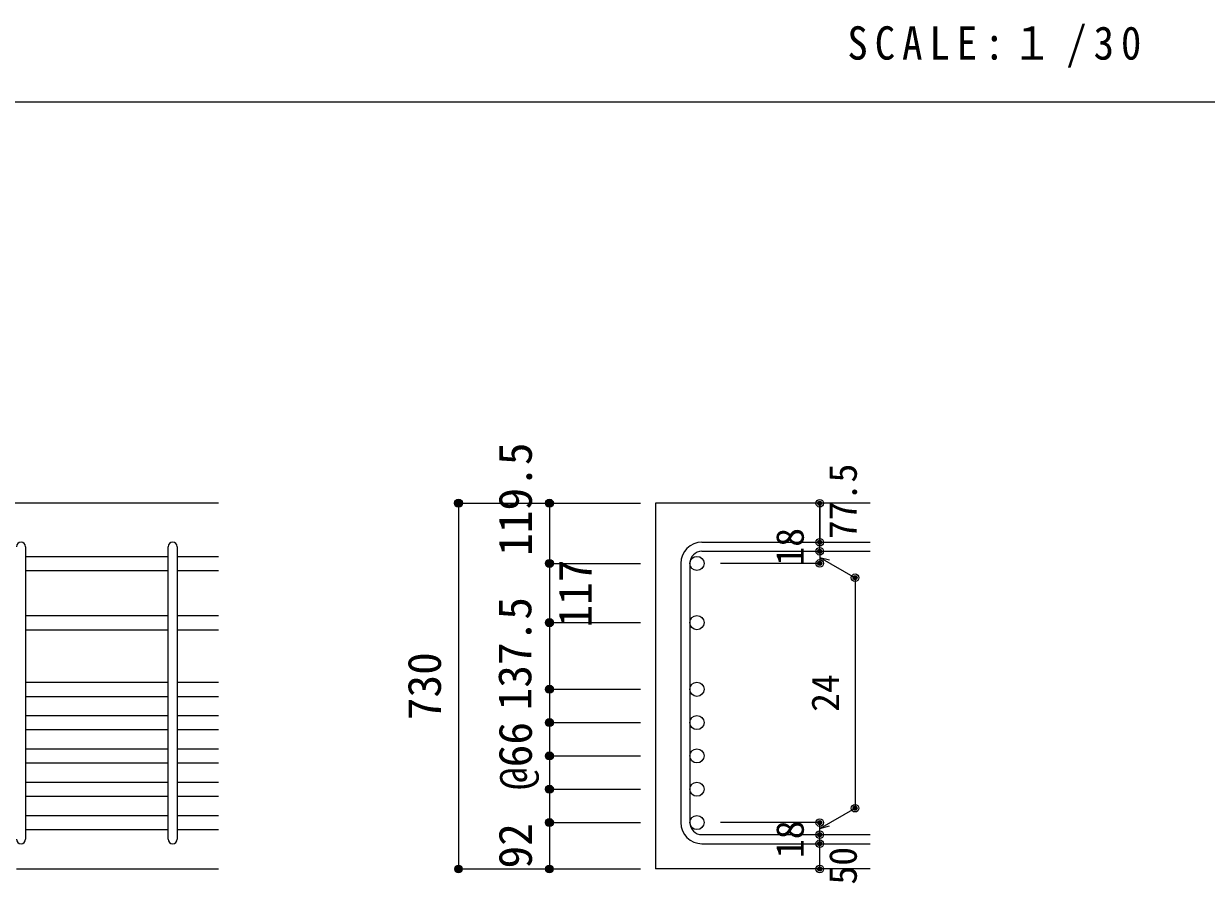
# Model space of a CAD drawing. Units: millimetres at full size, sheet at 1:30. Extents: x -5973 to 5954, y -4195 to 4201.
# Drawn here: x 1292 to 3633, y -1770 to -67 of the extents above; entities that cross this region are included whole.
import ezdxf
from ezdxf.enums import TextEntityAlignment as Align

# ---------------------------------------------------------------- set-up
doc = ezdxf.new("R2010")
doc.units = ezdxf.units.MM
doc.header["$LTSCALE"] = 30
doc.header["$PDMODE"] = 32
doc.header["$PDSIZE"] = 15
for name, color, linetype in [('0-1_躯体線', 2, 'Continuous'), ('0-5_基礎梁筋', 7, 'Continuous'), ('0-6_スタラップ筋', 7, 'Continuous'), ('0-D_寸法', 4, 'Continuous'), ('6-7_文字', 7, 'Continuous'), ('F-0_枠', 6, 'Continuous')]:
    doc.layers.add(name, color=color, linetype=linetype)
doc.styles.add('ＭＳ ゴシック', font='')
doc.styles.get('ＭＳ ゴシック').set_extended_font_data('MS Gothic')

msp = doc.modelspace()

# ---------------------------------------------------------------- linework, layer by layer
at = {"layer": '0-1_躯体線'}
for p, q in [((1677.44, -1017.16), (-172.56, -1017.16)), ((2967.44, -1017.16), (2542.44, -1017.16)), ((2542.44, -1017.16), (2542.44, -1741.66)), ((1277.44, -1741.66), (1677.44, -1741.66)), ((2967.44, -1741.66), (2542.44, -1741.66))]:
    msp.add_line(p, q, dxfattribs=at)
at = {"layer": '0-5_基礎梁筋'}
for p, q in [((1295.44, -1122.36), (1577.44, -1122.36)), ((1595.44, -1122.36), (1677.44, -1122.36)), ((1295.44, -1150.36), (1577.44, -1150.36)), ((1595.44, -1150.36), (1677.44, -1150.36)), ((1295.44, -1239.66), (1577.44, -1239.66)), ((1595.44, -1239.66), (1677.44, -1239.66)), ((1295.44, -1267.66), (1577.44, -1267.66)), ((1595.44, -1267.66), (1677.44, -1267.66)), ((1295.44, -1371.66), (1577.44, -1371.66)), ((1595.44, -1371.66), (1677.44, -1371.66)), ((1295.44, -1399.66), (1577.44, -1399.66)), ((1595.44, -1399.66), (1677.44, -1399.66)), ((1295.44, -1437.66), (1577.44, -1437.66)), ((1595.44, -1437.66), (1677.44, -1437.66)), ((1295.44, -1465.66), (1577.44, -1465.66)), ((1595.44, -1465.66), (1677.44, -1465.66)), ((1295.44, -1503.66), (1577.44, -1503.66)), ((1595.44, -1503.66), (1677.44, -1503.66)), ((1295.44, -1531.66), (1577.44, -1531.66)), ((1595.44, -1531.66), (1677.44, -1531.66)), ((1295.44, -1569.66), (1577.44, -1569.66)), ((1595.44, -1569.66), (1677.44, -1569.66)), ((1295.44, -1597.66), (1577.44, -1597.66)), ((1595.44, -1597.66), (1677.44, -1597.66)), ((1295.44, -1635.66), (1577.44, -1635.66)), ((1595.44, -1635.66), (1677.44, -1635.66)), ((1295.44, -1663.66), (1577.44, -1663.66)), ((1595.44, -1663.66), (1677.44, -1663.66))]:
    msp.add_line(p, q, dxfattribs=at)
at = {"layer": '0-5_基礎梁筋', "color": 3}
for centre in [(2624.44, -1136.36), (2624.44, -1253.66), (2624.44, -1385.66), (2624.44, -1451.66), (2624.44, -1517.66), (2624.44, -1583.66), (2624.44, -1649.66)]:
    msp.add_circle(centre, 14, dxfattribs=at)
at = {"layer": '0-6_スタラップ筋'}
for p, q in [((2634.44, -1094.36), (2967.44, -1094.36)), ((1295.44, -1103.36), (1295.44, -1682.66)), ((1577.44, -1682.66), (1577.44, -1103.36)), ((1595.44, -1103.36), (1595.44, -1682.66)), ((2634.44, -1112.36), (2967.44, -1112.36)), ((2592.44, -1136.36), (2592.44, -1649.66)), ((2610.44, -1136.36), (2610.44, -1649.66)), ((2634.44, -1673.66), (2967.44, -1673.66)), ((2634.44, -1691.66), (2967.44, -1691.66))]:
    msp.add_line(p, q, dxfattribs=at)
for centre, radius, start, end in [((1286.44, -1103.36), 9, 0, 180), ((1586.44, -1103.36), 9, 0, 180), ((2634.44, -1136.36), 42, 90, 180), ((2634.44, -1136.36), 24, 90, 180), ((2634.44, -1649.66), 42, 180, 270), ((2634.44, -1649.66), 24, 180, 270), ((1286.44, -1682.66), 9, 180, 0), ((1586.44, -1682.66), 9, 180, 0)]:
    msp.add_arc(centre, radius, start, end, dxfattribs=at)
at = {"layer": '0-D_寸法'}
for p, q in [((2152.44, -1017.16), (2332.44, -1017.16)), ((2152.44, -1017.16), (2332.44, -1017.16)), ((2152.44, -1017.16), (2152.44, -1741.66)), ((2332.44, -1017.16), (2512.44, -1017.16)), ((2332.44, -1017.16), (2512.44, -1017.16)), ((2867.44, -1094.36), (2867.44, -1017.16)), ((2867.44, -1017.16), (2867.44, -1094.36)), ((2867.44, -1112.36), (2867.44, -1094.36)), ((2867.44, -1112.36), (2867.44, -1136.36)), ((2332.44, -1136.36), (2512.44, -1136.36)), ((2332.44, -1136.36), (2512.44, -1136.36)), ((2867.44, -1136.36), (2671.35, -1136.36)), ((2867.44, -1124.36), (2937.5, -1164.81)), ((2867.44, -1124.36), (2886.76, -1129.54)), ((2937.5, -1164.81), (2937.5, -1621.21)), ((2332.44, -1228.66), (2332.44, -1385.66)), ((2332.44, -1253.66), (2512.44, -1253.66)), ((2332.44, -1253.66), (2512.44, -1253.66)), ((2332.44, -1385.66), (2512.44, -1385.66)), ((2332.44, -1385.66), (2512.44, -1385.66)), ((2332.44, -1451.66), (2512.44, -1451.66)), ((2332.44, -1517.66), (2512.44, -1517.66)), ((2332.44, -1583.66), (2512.44, -1583.66)), ((2867.44, -1661.66), (2937.5, -1621.21)), ((2332.44, -1649.66), (2512.44, -1649.66)), ((2867.44, -1649.66), (2671.35, -1649.66)), ((2867.44, -1673.66), (2867.44, -1649.66)), ((2867.44, -1661.66), (2886.76, -1656.49)), ((2867.44, -1691.66), (2867.44, -1673.66)), ((2867.44, -1741.66), (2867.44, -1691.66)), ((2152.44, -1741.66), (2332.44, -1741.66)), ((2332.44, -1741.66), (2512.44, -1741.66))]:
    msp.add_line(p, q, dxfattribs=at)
for points in [[(2332.44, -1017.16), (2332.44, -1136.36), (2332.44, -1228.66)], [(2332.44, -1385.66), (2332.44, -1649.66), (2332.44, -1741.66)]]:
    msp.add_lwpolyline(points, dxfattribs=at)
for centre, radius in [((2152.44, -1017.16), 8), ((2152.44, -1017.16), 7.2), ((2152.44, -1017.16), 6.4), ((2152.44, -1017.16), 5.6), ((2152.44, -1017.16), 4.8), ((2152.44, -1017.16), 4), ((2152.44, -1017.16), 3.2), ((2152.44, -1017.16), 2.4), ((2152.44, -1017.16), 1.6), ((2152.44, -1017.16), 0.8), ((2332.44, -1017.16), 8), ((2332.44, -1017.16), 7.2), ((2332.44, -1017.16), 6.4), ((2332.44, -1017.16), 5.6), ((2332.44, -1017.16), 4.8), ((2332.44, -1017.16), 4), ((2332.44, -1017.16), 3.2), ((2332.44, -1017.16), 2.4), ((2332.44, -1017.16), 1.6), ((2332.44, -1017.16), 0.8), ((2867.44, -1017.16), 4), ((2867.44, -1017.16), 3.6), ((2867.44, -1017.16), 3.2), ((2867.44, -1017.16), 2.8), ((2867.44, -1017.16), 2.4), ((2867.44, -1017.16), 2), ((2867.44, -1017.16), 1.6), ((2867.44, -1017.16), 1.2), ((2867.44, -1017.16), 0.8), ((2867.44, -1017.16), 0.4), ((2867.44, -1094.36), 4), ((2867.44, -1094.36), 3.6), ((2867.44, -1094.36), 3.2), ((2867.44, -1094.36), 2.8), ((2867.44, -1094.36), 2.4), ((2867.44, -1094.36), 2), ((2867.44, -1094.36), 1.6), ((2867.44, -1094.36), 1.2), ((2867.44, -1094.36), 0.8), ((2867.44, -1094.36), 0.4), ((2867.44, -1112.36), 4), ((2867.44, -1112.36), 3.6), ((2867.44, -1112.36), 3.2), ((2867.44, -1112.36), 2.8), ((2867.44, -1112.36), 2.4), ((2867.44, -1112.36), 2), ((2867.44, -1112.36), 1.6), ((2867.44, -1112.36), 1.2), ((2867.44, -1112.36), 0.8), ((2867.44, -1112.36), 0.4), ((2332.44, -1136.36), 8), ((2332.44, -1136.36), 7.2), ((2332.44, -1136.36), 6.4), ((2332.44, -1136.36), 5.6), ((2332.44, -1136.36), 4.8), ((2332.44, -1136.36), 4), ((2332.44, -1136.36), 3.2), ((2332.44, -1136.36), 2.4), ((2332.44, -1136.36), 1.6), ((2332.44, -1136.36), 0.8), ((2867.44, -1136.36), 4), ((2867.44, -1136.36), 3.6), ((2867.44, -1136.36), 3.2), ((2867.44, -1136.36), 2.8), ((2867.44, -1136.36), 2.4), ((2867.44, -1136.36), 2), ((2867.44, -1136.36), 1.6), ((2867.44, -1136.36), 1.2), ((2867.44, -1136.36), 0.8), ((2867.44, -1136.36), 0.4), ((2937.5, -1164.81), 4), ((2937.5, -1164.81), 3.6), ((2937.5, -1164.81), 3.2), ((2937.5, -1164.81), 2.8), ((2937.5, -1164.81), 2.4), ((2937.5, -1164.81), 2), ((2937.5, -1164.81), 1.6), ((2937.5, -1164.81), 1.2), ((2937.5, -1164.81), 0.8), ((2937.5, -1164.81), 0.4), ((2332.44, -1253.66), 8), ((2332.44, -1253.66), 7.2), ((2332.44, -1253.66), 6.4), ((2332.44, -1253.66), 5.6), ((2332.44, -1253.66), 4.8), ((2332.44, -1253.66), 4), ((2332.44, -1253.66), 3.2), ((2332.44, -1253.66), 2.4), ((2332.44, -1253.66), 1.6), ((2332.44, -1253.66), 0.8), ((2332.44, -1385.66), 8), ((2332.44, -1385.66), 7.2), ((2332.44, -1385.66), 6.4), ((2332.44, -1385.66), 5.6), ((2332.44, -1385.66), 4.8), ((2332.44, -1385.66), 4), ((2332.44, -1385.66), 3.2), ((2332.44, -1385.66), 2.4), ((2332.44, -1385.66), 1.6), ((2332.44, -1385.66), 0.8), ((2332.44, -1451.66), 8), ((2332.44, -1451.66), 7.2), ((2332.44, -1451.66), 6.4), ((2332.44, -1451.66), 5.6), ((2332.44, -1451.66), 4.8), ((2332.44, -1451.66), 4), ((2332.44, -1451.66), 3.2), ((2332.44, -1451.66), 2.4), ((2332.44, -1451.66), 1.6), ((2332.44, -1451.66), 0.8), ((2332.44, -1517.66), 8), ((2332.44, -1517.66), 7.2), ((2332.44, -1517.66), 6.4), ((2332.44, -1517.66), 5.6), ((2332.44, -1517.66), 4.8), ((2332.44, -1517.66), 4), ((2332.44, -1517.66), 3.2), ((2332.44, -1517.66), 2.4), ((2332.44, -1517.66), 1.6), ((2332.44, -1517.66), 0.8), ((2332.44, -1583.66), 8), ((2332.44, -1583.66), 7.2), ((2332.44, -1583.66), 6.4), ((2332.44, -1583.66), 5.6), ((2332.44, -1583.66), 4.8), ((2332.44, -1583.66), 4), ((2332.44, -1583.66), 3.2), ((2332.44, -1583.66), 2.4), ((2332.44, -1583.66), 1.6), ((2332.44, -1583.66), 0.8), ((2937.5, -1621.21), 4), ((2937.5, -1621.21), 3.6), ((2937.5, -1621.21), 3.2), ((2937.5, -1621.21), 2.8), ((2937.5, -1621.21), 2.4), ((2937.5, -1621.21), 2), ((2937.5, -1621.21), 1.6), ((2937.5, -1621.21), 1.2), ((2937.5, -1621.21), 0.8), ((2937.5, -1621.21), 0.4), ((2332.44, -1649.66), 8), ((2332.44, -1649.66), 7.2), ((2332.44, -1649.66), 6.4), ((2332.44, -1649.66), 5.6), ((2332.44, -1649.66), 4.8), ((2332.44, -1649.66), 4), ((2332.44, -1649.66), 3.2), ((2332.44, -1649.66), 2.4), ((2332.44, -1649.66), 1.6), ((2332.44, -1649.66), 0.8), ((2867.44, -1649.66), 4), ((2867.44, -1649.66), 3.6), ((2867.44, -1649.66), 3.2), ((2867.44, -1649.66), 2.8), ((2867.44, -1649.66), 2.4), ((2867.44, -1649.66), 2), ((2867.44, -1649.66), 1.6), ((2867.44, -1649.66), 1.2), ((2867.44, -1649.66), 0.8), ((2867.44, -1649.66), 0.4), ((2867.44, -1673.66), 4), ((2867.44, -1673.66), 3.6), ((2867.44, -1673.66), 3.2), ((2867.44, -1673.66), 2.8), ((2867.44, -1673.66), 2.4), ((2867.44, -1673.66), 2), ((2867.44, -1673.66), 1.6), ((2867.44, -1673.66), 1.2), ((2867.44, -1673.66), 0.8), ((2867.44, -1673.66), 0.4), ((2867.44, -1691.66), 4), ((2867.44, -1691.66), 3.6), ((2867.44, -1691.66), 3.2), ((2867.44, -1691.66), 2.8), ((2867.44, -1691.66), 2.4), ((2867.44, -1691.66), 2), ((2867.44, -1691.66), 1.6), ((2867.44, -1691.66), 1.2), ((2867.44, -1691.66), 0.8), ((2867.44, -1691.66), 0.4), ((2152.44, -1741.66), 7.2), ((2152.44, -1741.66), 6.4), ((2152.44, -1741.66), 5.6), ((2152.44, -1741.66), 4.8), ((2152.44, -1741.66), 4), ((2152.44, -1741.66), 3.2), ((2152.44, -1741.66), 2.4), ((2152.44, -1741.66), 1.6), ((2152.44, -1741.66), 0.8), ((2332.44, -1741.66), 7.2), ((2332.44, -1741.66), 6.4), ((2332.44, -1741.66), 5.6), ((2332.44, -1741.66), 4.8), ((2332.44, -1741.66), 4), ((2332.44, -1741.66), 3.2), ((2332.44, -1741.66), 2.4), ((2332.44, -1741.66), 1.6), ((2332.44, -1741.66), 0.8), ((2867.44, -1741.66), 4), ((2867.44, -1741.66), 3.6), ((2867.44, -1741.66), 3.2), ((2867.44, -1741.66), 2.8), ((2867.44, -1741.66), 2.4), ((2867.44, -1741.66), 2), ((2867.44, -1741.66), 1.6), ((2867.44, -1741.66), 1.2), ((2867.44, -1741.66), 0.8), ((2867.44, -1741.66), 0.4)]:
    msp.add_circle(centre, radius, dxfattribs=at)
at = {"layer": '0-D_寸法', "color": 7}
for p in [(2152.44, -1017.16), (2152.44, -1017.16), (2332.44, -1017.16), (2867.44, -1017.16), (2867.44, -1094.36), (2867.44, -1112.36), (2332.44, -1136.36), (2867.44, -1136.36), (2937.5, -1164.81), (2332.44, -1253.66), (2332.44, -1385.66), (2332.44, -1451.66), (2332.44, -1451.66), (2332.44, -1517.66), (2332.44, -1517.66), (2332.44, -1583.66), (2332.44, -1583.66), (2937.5, -1621.21), (2332.44, -1649.66), (2332.44, -1649.66), (2867.44, -1649.66), (2867.44, -1649.66), (2867.44, -1673.66), (2867.44, -1691.66), (2152.44, -1741.66), (2152.44, -1741.66), (2332.44, -1741.66), (2867.44, -1741.66)]:
    msp.add_point(p, dxfattribs=at)
at = {"layer": 'F-0_枠', "color": 2}
msp.add_line((-5972.88, -222.05), (3723.6, -222.05), dxfattribs=at)

# ---------------------------------------------------------------- texts
at = {"layer": '0-D_寸法', "style": 'ＭＳ ゴシック'}
for s, height, p in [('119.5', 65.98, (2317.44, -1121.36)), ('77.5', 54.99, (2957.44, -1088.36)), ('18', 54.99, (2852.44, -1140.86)), ('117', 65.98, (2436.13, -1263.53)), ('137.5', 65.98, (2316.39, -1427.46)), ('730', 65.98, (2137.44, -1446.91)), ('24', 54.99, (2922.5, -1430.51)), ('@66', 65.98, (2317.44, -1585.16)), ('92', 65.98, (2317.44, -1740.66)), ('18', 54.99, (2852.44, -1720.16)), ('50', 54.99, (2957.44, -1772.66))]:
    msp.add_text(s, height=height, rotation=90, dxfattribs=at).set_placement(p, align=Align.BOTTOM_LEFT)
at = {"layer": '6-7_文字', "color": 2, "insert": (2922.26, -154.55), "char_height": 65.98, "attachment_point": 7, "style": 'ＭＳ ゴシック'}
msp.add_mtext('\\T1.34;\\W0.9;SCALE:１/30', dxfattribs=at)

doc.saveas('drawing.dxf')
